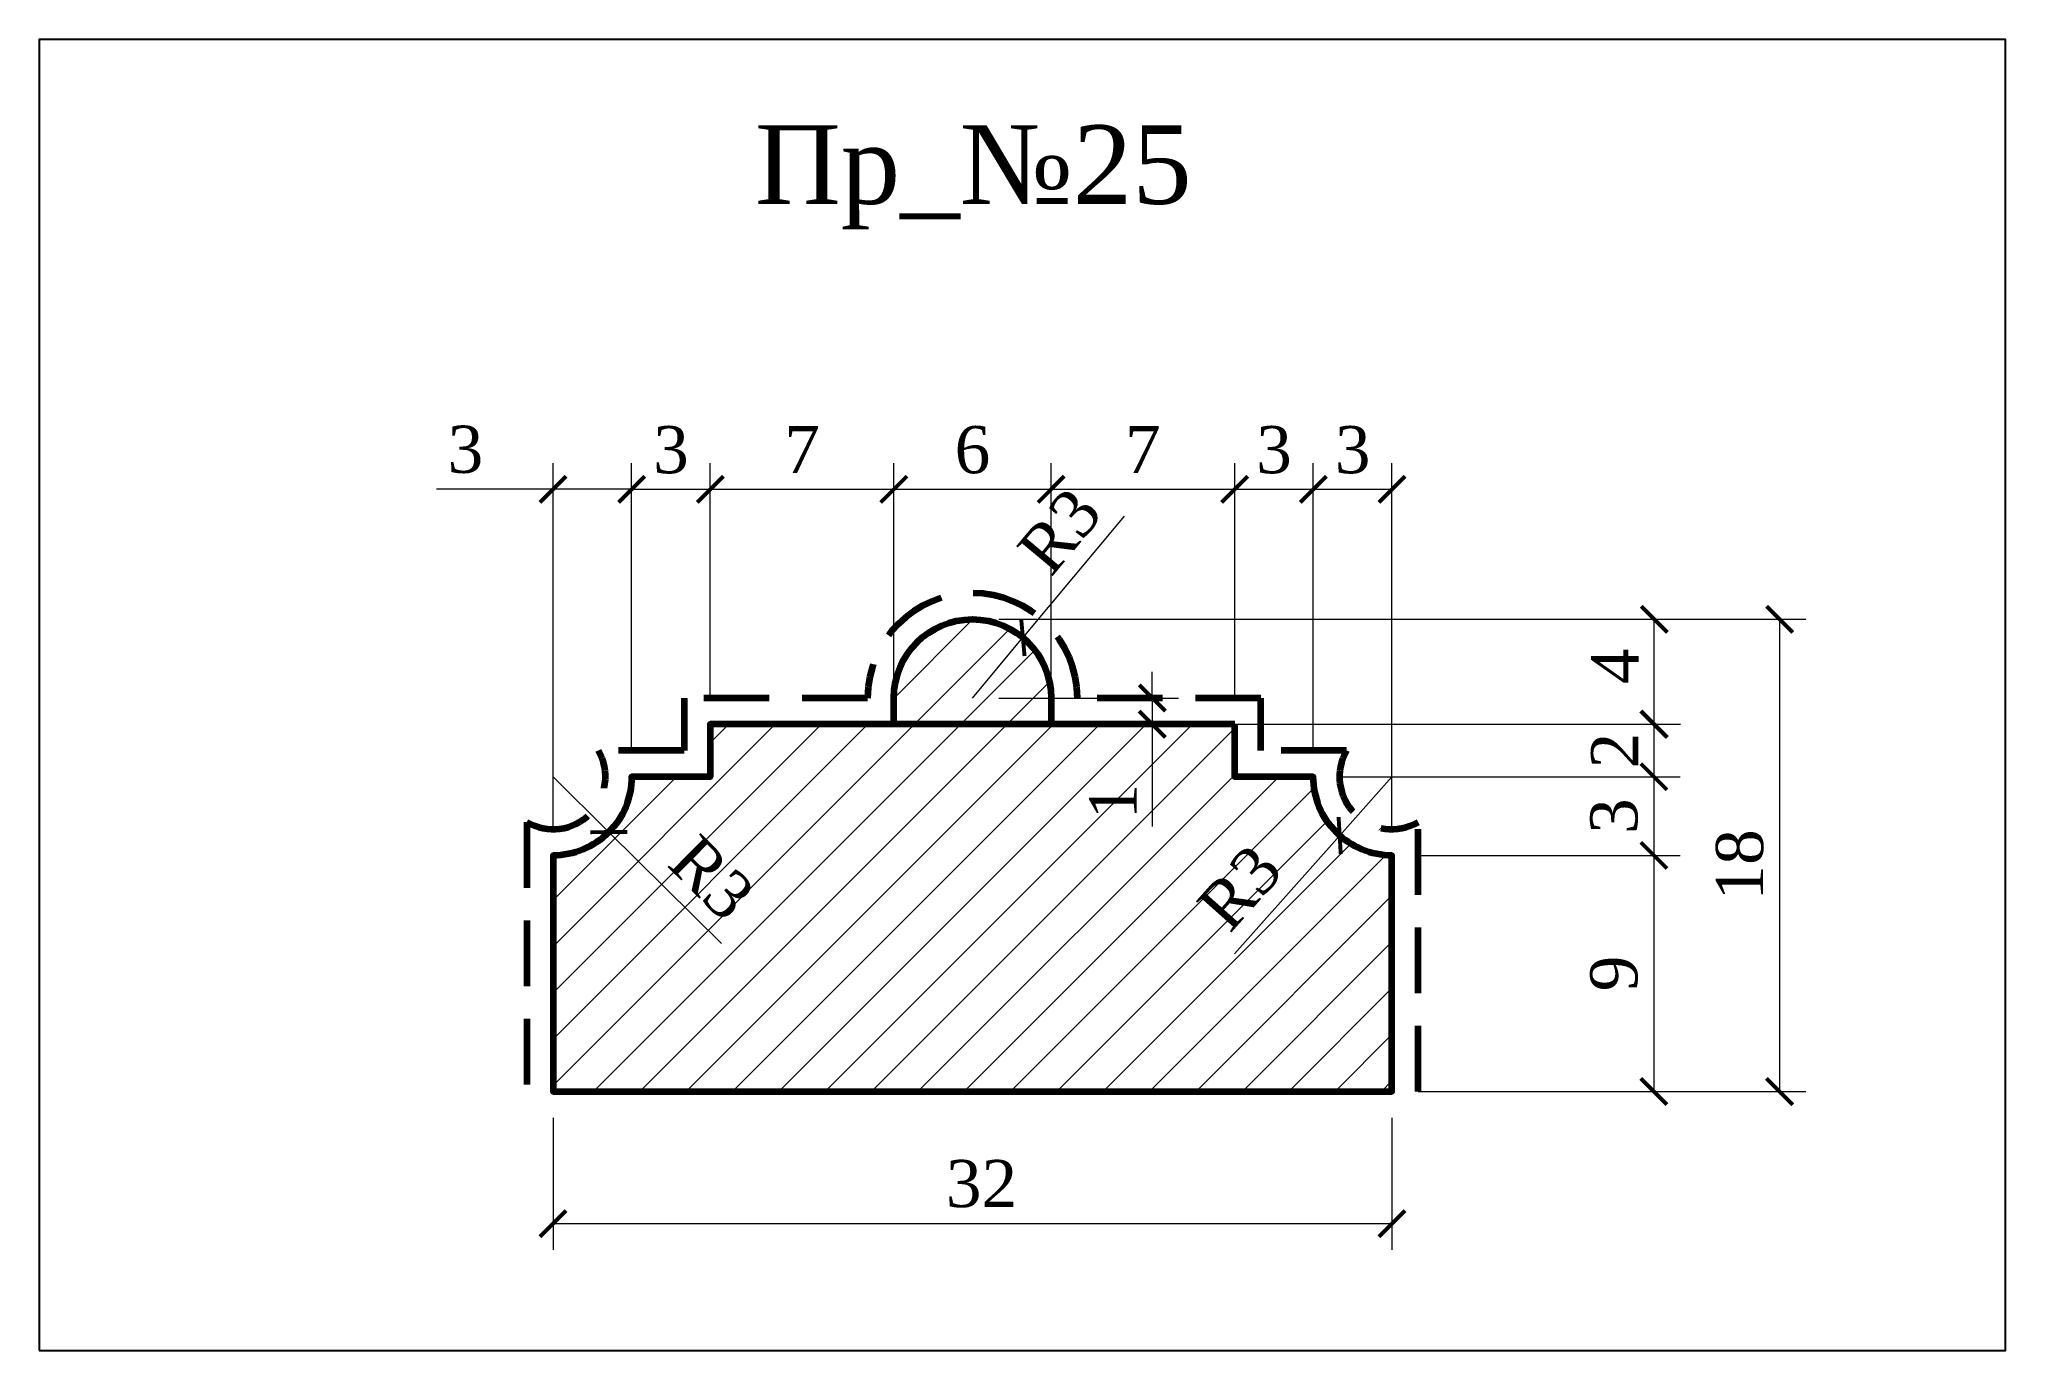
# Model space of a CAD drawing. Header units: millimetres. Extents: x 303988.7 to 304063.7, y -92652.3 to -92602.3.
import ezdxf

# ---------------------------------------------------------------- set-up
doc = ezdxf.new("R2010")
doc.units = ezdxf.units.MM
doc.header["$MEASUREMENT"] = 0
doc.linetypes.add('HIDDEN', pattern=[0.375, 0.25, -0.125])
doc.layers.add('Outside panel', color=7, linetype='Continuous', lineweight=18, true_color=0x7f5e57)
doc.layers.add('линия 15', color=7, linetype='Continuous', lineweight=15)
doc.layers.add('линия 50', color=1, linetype='Continuous', lineweight=211)
doc.styles.add('ELECT', font='times.ttf')
doc.styles.get("Standard").update_dxf_attribs({"font": 'times.ttf'})
doc.dimstyles.new('M_1', dxfattribs={"dimtxt": 1.8, "dimasz": 1, "dimexe": 1, "dimexo": 1, "dimgap": 0.6, "dimtad": 1, "dimdec": 0, "dimdsep": 46, "dimtxsty": 'Standard', "dimblk": 'ARCHTICK', "dimcen": -5, "dimclrd": 7, "dimclre": 7, "dimclrt": 7, "dimadec": 0, "dimazin": 0, "dimtfac": 1, "dimtdec": 0, "dimtmove": 0, "dimatfit": 3, "dimfxl": 1, "dimtolj": 1, "dimtzin": 0, "dimlwd": 5, "dimlwe": 5, "dimarcsym": 0})

# ---------------------------------------------------------------- blocks, each defined once
blk = doc.blocks.new('_ArchTick')
at = {"color": 0, "linetype": 'ByBlock', "const_width": 0.15}
blk.add_lwpolyline([(-0.5, -0.5), (0.5, 0.5)], dxfattribs=at)
blk = doc.blocks.new('*D17')
at = {"layer": 'Defpoints', "color": 0, "ltscale": 1000, "transparency": 16777216}
for p in [(304008.262, -92642.415), (304040.262, -92642.415), (304040.262, -92647.452)]:
    blk.add_point(p, dxfattribs=at)
at = {"layer": 'линия 15', "color": 7, "lineweight": 5, "ltscale": 1000, "transparency": 16777216}
for p, q in [((304008.262, -92643.415), (304008.262, -92648.452)), ((304040.262, -92643.415), (304040.262, -92648.452)), ((304008.262, -92647.452), (304040.262, -92647.452))]:
    blk.add_line(p, q, dxfattribs=at)
at = {"layer": 'линия 15', "color": 7, "lineweight": 5, "ltscale": 1000, "transparency": 16777216, "rotation": 180}
blk.add_blockref('_ArchTick', (304008.262, -92647.452), dxfattribs=at)
at = {"layer": 'линия 15', "color": 7, "lineweight": 5, "ltscale": 1000, "transparency": 16777216}
blk.add_blockref('_ArchTick', (304040.262, -92647.452), dxfattribs=at)
at = {"layer": 'линия 15', "color": 7, "ltscale": 1000, "transparency": 16777216, "insert": (304024.607, -92645.936), "char_height": 1.8, "attachment_point": 5}
blk.add_mtext('\\A1;32', dxfattribs=at)
blk = doc.blocks.new('*D16')
at = {"layer": 'Defpoints', "color": 0, "ltscale": 1000, "transparency": 16777216}
for p in [(304024.262, -92624.411), (304040.262, -92642.415), (304055.047, -92642.415)]:
    blk.add_point(p, dxfattribs=at)
at = {"layer": 'линия 15', "color": 7, "lineweight": 5, "ltscale": 1000, "transparency": 16777216}
for p, q in [((304025.262, -92624.411), (304056.047, -92624.411)), ((304055.047, -92624.411), (304055.047, -92642.415)), ((304041.262, -92642.415), (304056.047, -92642.415))]:
    blk.add_line(p, q, dxfattribs=at)
for p, rotation in [((304055.047, -92624.411), 90), ((304055.047, -92642.415), 270)]:
    blk.add_blockref('_ArchTick', p, dxfattribs=dict(at, rotation=rotation))
at = {"layer": 'линия 15', "color": 7, "ltscale": 1000, "transparency": 16777216, "insert": (304053.532, -92633.774), "char_height": 1.8, "attachment_point": 5, "rotation": 90}
blk.add_mtext('\\A1;18', dxfattribs=at)
blk = doc.blocks.new('*D15')
at = {"layer": 'Defpoints', "color": 0, "ltscale": 1000, "transparency": 16777216}
for p in [(304040.262, -92633.414), (304040.262, -92642.415), (304050.253, -92642.415)]:
    blk.add_point(p, dxfattribs=at)
at = {"layer": 'линия 15', "color": 7, "lineweight": 5, "ltscale": 1000, "transparency": 16777216}
for p, q in [((304041.262, -92633.414), (304051.253, -92633.414)), ((304050.253, -92633.414), (304050.253, -92642.415)), ((304041.262, -92642.415), (304051.253, -92642.415))]:
    blk.add_line(p, q, dxfattribs=at)
for p, rotation in [((304050.253, -92633.414), 90), ((304050.253, -92642.415), 270)]:
    blk.add_blockref('_ArchTick', p, dxfattribs=dict(at, rotation=rotation))
at = {"layer": 'линия 15', "color": 7, "ltscale": 1000, "transparency": 16777216, "insert": (304048.735, -92637.915), "char_height": 1.8, "attachment_point": 5, "rotation": 90}
blk.add_mtext('\\A1;9', dxfattribs=at)
blk = doc.blocks.new('*D14')
at = {"layer": 'Defpoints', "color": 0, "ltscale": 1000, "transparency": 16777216}
for p in [(304037.262, -92630.414), (304040.262, -92633.414), (304050.253, -92633.414)]:
    blk.add_point(p, dxfattribs=at)
at = {"layer": 'линия 15', "color": 7, "lineweight": 5, "ltscale": 1000, "transparency": 16777216}
for p, q in [((304038.262, -92630.414), (304051.253, -92630.414)), ((304050.253, -92630.414), (304050.253, -92633.414)), ((304041.262, -92633.414), (304051.253, -92633.414))]:
    blk.add_line(p, q, dxfattribs=at)
for p, rotation in [((304050.253, -92630.414), 90), ((304050.253, -92633.414), 270)]:
    blk.add_blockref('_ArchTick', p, dxfattribs=dict(at, rotation=rotation))
at = {"layer": 'линия 15', "color": 7, "ltscale": 1000, "transparency": 16777216, "insert": (304048.737, -92631.914), "char_height": 1.8, "attachment_point": 5, "rotation": 90}
blk.add_mtext('\\A1;3', dxfattribs=at)
blk = doc.blocks.new('*D13')
at = {"layer": 'Defpoints', "color": 0, "ltscale": 1000, "transparency": 16777216}
for p in [(304034.262, -92628.411), (304037.262, -92630.414), (304050.253, -92630.414)]:
    blk.add_point(p, dxfattribs=at)
at = {"layer": 'линия 15', "color": 7, "lineweight": 5, "ltscale": 1000, "transparency": 16777216}
for p, q in [((304035.262, -92628.411), (304051.253, -92628.411)), ((304050.253, -92628.411), (304050.253, -92630.414)), ((304038.262, -92630.414), (304051.253, -92630.414))]:
    blk.add_line(p, q, dxfattribs=at)
for p, rotation in [((304050.253, -92628.411), 90), ((304050.253, -92630.414), 270)]:
    blk.add_blockref('_ArchTick', p, dxfattribs=dict(at, rotation=rotation))
at = {"layer": 'линия 15', "color": 7, "ltscale": 1000, "transparency": 16777216, "insert": (304048.753, -92629.413), "char_height": 1.8, "attachment_point": 5, "rotation": 90}
blk.add_mtext('\\A1;2', dxfattribs=at)
blk = doc.blocks.new('*D12')
at = {"layer": 'Defpoints', "color": 0, "ltscale": 1000, "transparency": 16777216}
for p in [(304008.262, -92630.414), (304010.394, -92632.524)]:
    blk.add_point(p, dxfattribs=at)
at = {"layer": 'линия 15', "color": 7, "lineweight": 5, "ltscale": 1000, "transparency": 16777216}
for p in [(304008.262, -92630.414), (304014.685, -92636.77)]:
    blk.add_line(p, (304010.394, -92632.524), dxfattribs=at)
at = {"layer": 'линия 15', "color": 7, "lineweight": 5, "ltscale": 1000, "transparency": 16777216, "rotation": 135.3050205315909}
blk.add_blockref('_ArchTick', (304010.394, -92632.524), dxfattribs=at)
at = {"layer": 'линия 15', "color": 7, "ltscale": 1000, "transparency": 16777216, "insert": (304014.316, -92634.273), "char_height": 1.8, "attachment_point": 5, "rotation": 315.30502}
blk.add_mtext('\\A1;R3', dxfattribs=at)
blk = doc.blocks.new('*D11')
at = {"layer": 'Defpoints', "color": 0, "ltscale": 1000, "transparency": 16777216}
for p in [(304040.262, -92630.414), (304038.267, -92632.655)]:
    blk.add_point(p, dxfattribs=at)
at = {"layer": 'линия 15', "color": 7, "lineweight": 5, "ltscale": 1000, "transparency": 16777216}
for p in [(304040.262, -92630.414), (304034.254, -92637.163)]:
    blk.add_line(p, (304038.267, -92632.655), dxfattribs=at)
at = {"layer": 'линия 15', "color": 7, "lineweight": 5, "ltscale": 1000, "transparency": 16777216, "rotation": 48.32512880164475}
blk.add_blockref('_ArchTick', (304038.267, -92632.655), dxfattribs=at)
at = {"layer": 'линия 15', "color": 7, "ltscale": 1000, "transparency": 16777216, "insert": (304034.464, -92634.649), "char_height": 1.8, "attachment_point": 5, "rotation": 48.32513}
blk.add_mtext('\\A1;R3', dxfattribs=at)
blk = doc.blocks.new('*D10')
at = {"layer": 'Defpoints', "color": 0, "ltscale": 1000, "transparency": 16777216}
for p in [(304026.184, -92625.107), (304024.262, -92627.411)]:
    blk.add_point(p, dxfattribs=at)
at = {"layer": 'линия 15', "color": 7, "lineweight": 5, "ltscale": 1000, "transparency": 16777216}
for p in [(304030.05, -92620.473), (304024.262, -92627.411)]:
    blk.add_line(p, (304026.184, -92625.107), dxfattribs=at)
at = {"layer": 'линия 15', "color": 7, "lineweight": 5, "ltscale": 1000, "transparency": 16777216, "rotation": 230.1686486259747}
blk.add_blockref('_ArchTick', (304026.184, -92625.107), dxfattribs=at)
at = {"layer": 'линия 15', "color": 7, "ltscale": 1000, "transparency": 16777216, "insert": (304027.594, -92621.051), "char_height": 1.8, "attachment_point": 5, "rotation": 50.16865}
blk.add_mtext('\\A1;R3', dxfattribs=at)
blk = doc.blocks.new('*D9')
at = {"layer": 'Defpoints', "color": 0, "ltscale": 1000, "transparency": 16777216}
for p in [(304024.262, -92627.411), (304031.119, -92627.411), (304027.262, -92628.411)]:
    blk.add_point(p, dxfattribs=at)
at = {"layer": 'линия 15', "color": 7, "lineweight": 5, "ltscale": 1000, "transparency": 16777216}
for p, q in [((304031.119, -92627.411), (304031.119, -92626.411)), ((304025.262, -92627.411), (304032.119, -92627.411)), ((304031.119, -92627.411), (304031.119, -92628.411)), ((304028.262, -92628.411), (304032.119, -92628.411)), ((304031.119, -92628.411), (304031.119, -92632.304))]:
    blk.add_line(p, q, dxfattribs=at)
for p, rotation in [((304031.119, -92627.411), 270), ((304031.119, -92628.411), 90)]:
    blk.add_blockref('_ArchTick', p, dxfattribs=dict(at, rotation=rotation))
at = {"layer": 'линия 15', "color": 7, "ltscale": 1000, "transparency": 16777216, "insert": (304029.619, -92631.358), "char_height": 1.8, "attachment_point": 5, "rotation": 90}
blk.add_mtext('\\A1;1', dxfattribs=at)
blk = doc.blocks.new('*D8')
at = {"layer": 'Defpoints', "color": 0, "ltscale": 1000, "transparency": 16777216}
for p in [(304024.262, -92624.411), (304050.268, -92624.411), (304027.262, -92628.411)]:
    blk.add_point(p, dxfattribs=at)
at = {"layer": 'линия 15', "color": 7, "lineweight": 5, "ltscale": 1000, "transparency": 16777216}
for p, q in [((304025.262, -92624.411), (304051.268, -92624.411)), ((304050.268, -92628.411), (304050.268, -92624.411)), ((304028.262, -92628.411), (304051.268, -92628.411))]:
    blk.add_line(p, q, dxfattribs=at)
for p, rotation in [((304050.268, -92624.411), 90), ((304050.268, -92628.411), 270)]:
    blk.add_blockref('_ArchTick', p, dxfattribs=dict(at, rotation=rotation))
at = {"layer": 'линия 15', "color": 7, "ltscale": 1000, "transparency": 16777216, "insert": (304048.768, -92626.201), "char_height": 1.8, "attachment_point": 5, "rotation": 90}
blk.add_mtext('\\A1;4', dxfattribs=at)
blk = doc.blocks.new('*D5')
at = {"layer": 'Defpoints', "color": 0, "ltscale": 1000, "transparency": 16777216}
for p in [(304034.262, -92619.453), (304027.262, -92628.411), (304034.262, -92628.411)]:
    blk.add_point(p, dxfattribs=at)
at = {"layer": 'линия 15', "color": 7, "lineweight": 5, "ltscale": 1000, "transparency": 16777216}
for p, q in [((304027.262, -92627.411), (304027.262, -92618.453)), ((304034.262, -92627.411), (304034.262, -92618.453)), ((304027.262, -92619.453), (304034.262, -92619.453))]:
    blk.add_line(p, q, dxfattribs=at)
at = {"layer": 'линия 15', "color": 7, "lineweight": 5, "ltscale": 1000, "transparency": 16777216, "rotation": 180}
blk.add_blockref('_ArchTick', (304027.262, -92619.453), dxfattribs=at)
at = {"layer": 'линия 15', "color": 7, "lineweight": 5, "ltscale": 1000, "transparency": 16777216}
blk.add_blockref('_ArchTick', (304034.262, -92619.453), dxfattribs=at)
at = {"layer": 'линия 15', "color": 7, "ltscale": 1000, "transparency": 16777216, "insert": (304030.762, -92617.935), "char_height": 1.8, "attachment_point": 5}
blk.add_mtext('\\A1;7', dxfattribs=at)
blk = doc.blocks.new('*D3')
at = {"layer": 'Defpoints', "color": 0, "ltscale": 1000, "transparency": 16777216}
for p in [(304021.262, -92619.453), (304014.262, -92628.411), (304021.262, -92628.411)]:
    blk.add_point(p, dxfattribs=at)
at = {"layer": 'линия 15', "color": 7, "lineweight": 5, "ltscale": 1000, "transparency": 16777216}
for p, q in [((304014.262, -92627.411), (304014.262, -92618.453)), ((304021.262, -92627.411), (304021.262, -92618.453)), ((304014.262, -92619.453), (304021.262, -92619.453))]:
    blk.add_line(p, q, dxfattribs=at)
at = {"layer": 'линия 15', "color": 7, "lineweight": 5, "ltscale": 1000, "transparency": 16777216, "rotation": 180}
blk.add_blockref('_ArchTick', (304014.262, -92619.453), dxfattribs=at)
at = {"layer": 'линия 15', "color": 7, "lineweight": 5, "ltscale": 1000, "transparency": 16777216}
blk.add_blockref('_ArchTick', (304021.262, -92619.453), dxfattribs=at)
at = {"layer": 'линия 15', "color": 7, "ltscale": 1000, "transparency": 16777216, "insert": (304017.762, -92617.935), "char_height": 1.8, "attachment_point": 5}
blk.add_mtext('\\A1;7', dxfattribs=at)
blk = doc.blocks.new('*D1')
at = {"layer": 'Defpoints', "color": 0, "ltscale": 1000, "transparency": 16777216}
for p in [(304011.262, -92619.453), (304011.262, -92630.414), (304008.262, -92633.414)]:
    blk.add_point(p, dxfattribs=at)
at = {"layer": 'линия 15', "color": 7, "lineweight": 5, "ltscale": 1000, "transparency": 16777216}
for p, q in [((304008.262, -92632.414), (304008.262, -92618.453)), ((304011.262, -92629.414), (304011.262, -92618.453)), ((304008.262, -92619.453), (304003.822, -92619.453)), ((304011.262, -92619.453), (304008.262, -92619.453))]:
    blk.add_line(p, q, dxfattribs=at)
at = {"layer": 'линия 15', "color": 7, "lineweight": 5, "ltscale": 1000, "transparency": 16777216, "rotation": 180}
blk.add_blockref('_ArchTick', (304008.262, -92619.453), dxfattribs=at)
at = {"layer": 'линия 15', "color": 7, "lineweight": 5, "ltscale": 1000, "transparency": 16777216}
blk.add_blockref('_ArchTick', (304011.262, -92619.453), dxfattribs=at)
at = {"layer": 'линия 15', "color": 7, "ltscale": 1000, "transparency": 16777216, "insert": (304004.923, -92617.938), "char_height": 1.8, "attachment_point": 5}
blk.add_mtext('\\A1;3', dxfattribs=at)

msp = doc.modelspace()

# ---------------------------------------------------------------- hatches: boundary and pattern name
at = {"layer": 'Outside panel', "ltscale": 1000}
h = msp.add_hatch(dxfattribs=at)
h.set_pattern_fill('ANSI31', color=256, scale=10)
h.set_pattern_definition([(45, (-3334.4548, -15.261), (-0.8838834765, 0.8838834765), [])])
h.paths.add_polyline_path([(304034.262, -92628.411), (304027.262, -92628.411), (304027.262, -92628.411), (304021.262, -92628.411), (304014.262, -92628.411), (304014.262, -92630.414), (304011.262, -92630.414, -0.414214), (304008.262, -92633.414), (304008.262, -92642.415), (304040.262, -92642.415), (304040.262, -92633.414, -0.414214), (304037.262, -92630.414), (304034.262, -92630.414)])
h.paths.add_polyline_path([(304021.262, -92627.411), (304021.262, -92628.411), (304027.262, -92628.411), (304027.262, -92627.411, 1)])

# ---------------------------------------------------------------- linework, layer by layer
at = {"color": 6, "ltscale": 1000}
msp.add_lwpolyline([(303988.669, -92652.296), (304063.669, -92652.296), (304063.669, -92602.296), (303988.669, -92602.296)], close=True, dxfattribs=at)
at = {"layer": 'линия 50', "color": 1, "linetype": 'HIDDEN', "ltscale": 10, "true_color": 0xff0909}
for points in [[(304020.262, -92627.411), (304020.262, -92627.411, -1), (304028.262, -92627.411)], [(304020.262, -92627.411), (304013.262, -92627.411), (304013.262, -92629.414), (304009.994, -92629.414, -0.767327), (304007.262, -92632.147), (304007.262, -92642.415)], [(304041.262, -92642.415), (304041.262, -92632.147, -0.767327), (304038.53, -92629.414), (304035.262, -92629.414), (304035.262, -92627.411), (304028.262, -92627.411)]]:
    msp.add_lwpolyline(points, format="xyb", dxfattribs=at)
at = {"layer": 'линия 50', "color": 7}
for points in [[(304021.262, -92627.411, -1), (304027.262, -92627.411), (304027.262, -92628.411), (304021.262, -92628.411)], [(304034.262, -92628.411), (304014.262, -92628.411), (304014.262, -92630.414), (304011.262, -92630.414, -0.414214), (304008.262, -92633.414), (304008.262, -92642.415), (304040.262, -92642.415), (304040.262, -92642.415), (304040.262, -92633.414, -0.414214), (304037.262, -92630.414), (304034.262, -92630.414), (304034.262, -92628.411), (304034.262, -92628.411)]]:
    msp.add_lwpolyline(points, format="xyb", close=True, dxfattribs=at)

# ---------------------------------------------------------------- texts
at = {"color": 5, "ltscale": 1000, "style": 'ELECT'}
msp.add_text('Пр_№25', height=3, dxfattribs=at).set_placement((304015.966, -92608.569))

# ---------------------------------------------------------------- dimensions: what is measured, and where the dimension line sits
at = {"layer": 'линия 15', "color": 7, "ltscale": 1000}
for base, p1, p2, picture, middle in [((304011.262, -92619.453), (304008.262, -92633.414), (304011.262, -92630.414), '*D1', (304004.923, -92619.453)), ((304040.262, -92647.452), (304008.262, -92642.415), (304040.262, -92642.415), '*D17', (304024.607, -92647.452))]:
    dim = msp.add_linear_dim(base=base, p1=p1, p2=p2, dimstyle='M_1', dxfattribs=at)
    dim.commit()
    dim.dimension.update_dxf_attribs({"geometry": picture, "text_midpoint": middle, "dimtype": 128})
for base, p1, p2 in [((304014.262, -92619.453), (304011.262, -92630.414), (304014.262, -92628.411)), ((304027.262, -92619.453), (304021.262, -92628.411), (304027.262, -92628.411)), ((304037.262, -92619.453), (304034.262, -92628.411), (304037.262, -92630.414)), ((304040.262, -92619.453), (304037.262, -92630.414), (304040.262, -92633.414))]:
    msp.add_linear_dim(base=base, p1=p1, p2=p2, dimstyle='M_1', dxfattribs=at).render()
for base, p1, p2, picture, middle in [((304021.262, -92619.453), (304014.262, -92628.411), (304021.262, -92628.411), '*D3', (304017.762, -92617.935)), ((304034.262, -92619.453), (304027.262, -92628.411), (304034.262, -92628.411), '*D5', (304030.762, -92617.935))]:
    dim = msp.add_linear_dim(base=base, p1=p1, p2=p2, dimstyle='M_1', dxfattribs=at)
    dim.commit()
    dim.dimension.update_dxf_attribs({"geometry": picture, "text_midpoint": middle})
for center, mpoint, picture, middle in [((304024.262, -92627.411), (304026.184, -92625.107), '*D10', (304027.594, -92621.051)), ((304008.262, -92630.414), (304010.394, -92632.524), '*D12', (304014.316, -92634.273)), ((304040.262, -92630.414), (304038.267, -92632.655), '*D11', (304034.464, -92634.649))]:
    dim = msp.add_radius_dim(center=center, mpoint=mpoint, dimstyle='M_1', dxfattribs=at)
    dim.commit()
    dim.dimension.update_dxf_attribs({"geometry": picture, "text_midpoint": middle})
for base, p1, p2, picture, middle in [((304055.047, -92642.415), (304024.262, -92624.411), (304040.262, -92642.415), '*D16', (304055.047, -92633.774)), ((304050.268, -92624.411), (304027.262, -92628.411), (304024.262, -92624.411), '*D8', (304050.268, -92626.201)), ((304031.119, -92627.411), (304027.262, -92628.411), (304024.262, -92627.411), '*D9', (304031.119, -92631.358)), ((304050.253, -92630.414), (304034.262, -92628.411), (304037.262, -92630.414), '*D13', (304050.253, -92629.413))]:
    dim = msp.add_linear_dim(base=base, p1=p1, p2=p2, angle=90, dimstyle='M_1', dxfattribs=at)
    dim.commit()
    dim.dimension.update_dxf_attribs({"geometry": picture, "text_midpoint": middle, "dimtype": 128})
for base, p1, p2, picture, middle in [((304050.253, -92633.414), (304037.262, -92630.414), (304040.262, -92633.414), '*D14', (304048.737, -92631.914)), ((304050.253, -92642.415), (304040.262, -92633.414), (304040.262, -92642.415), '*D15', (304048.735, -92637.915))]:
    dim = msp.add_linear_dim(base=base, p1=p1, p2=p2, angle=90, dimstyle='M_1', dxfattribs=at)
    dim.commit()
    dim.dimension.update_dxf_attribs({"geometry": picture, "text_midpoint": middle})

doc.saveas('drawing.dxf')
